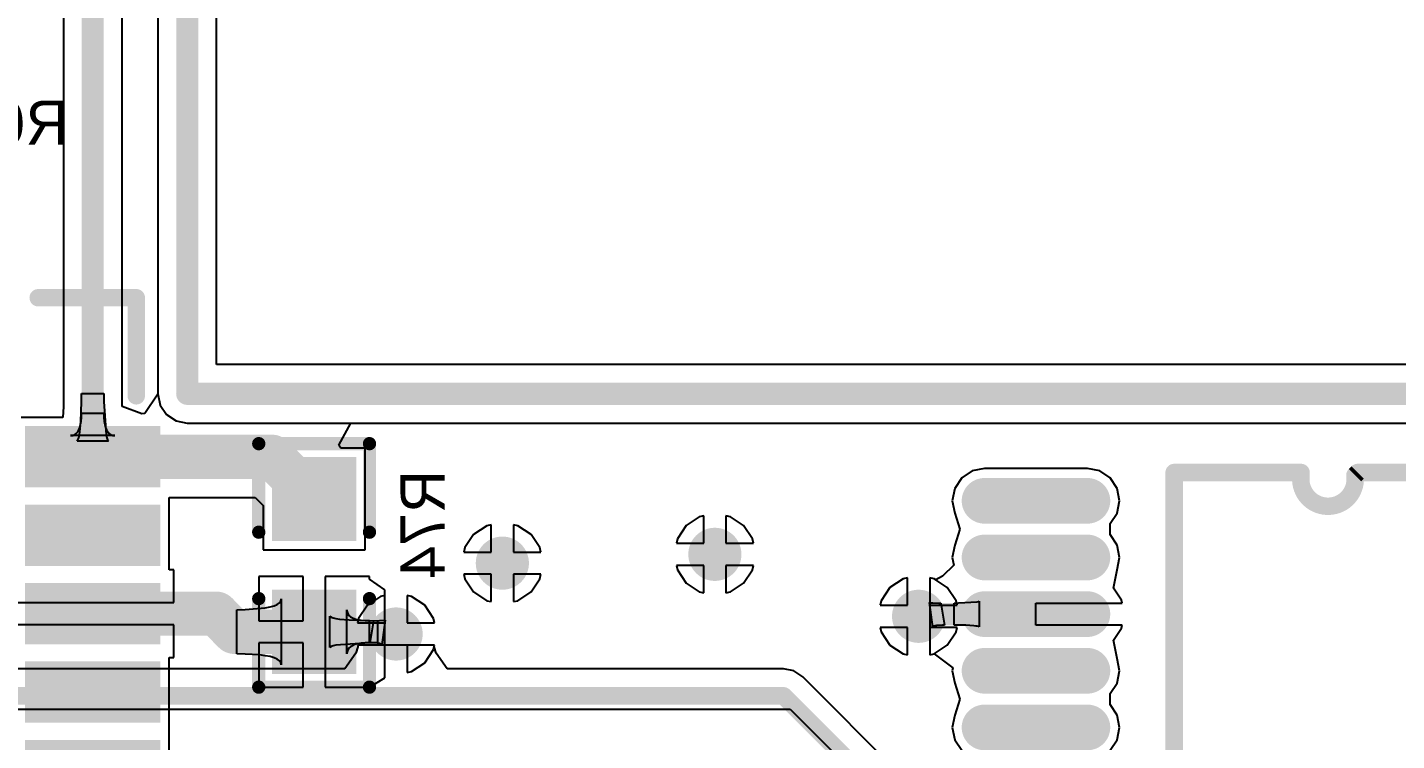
# Model space of a CAD drawing. Header units: millimetres. Extents: x -48 to 118, y -9 to 132.
# Drawn here: x 72.94 to 88.64, y 64.36 to 72.54 of the extents above; entities that cross this region are included whole.
import ezdxf

# ---------------------------------------------------------------- set-up
doc = ezdxf.new("R2010")
doc.units = ezdxf.units.MM
for name, color, linetype in [('BottomLayer', 5, 'Continuous'), ('BottomOverlay', 54, 'Continuous'), ('BottomPaste', 16, 'Continuous'), ('BottomSolder', 6, 'Continuous'), ('KeepOutLayer', 6, 'Continuous'), ('Mechanical1', 6, 'Continuous'), ('MultiLayer', 9, 'Continuous'), ('TopLayer', 1, 'Continuous'), ('TopSolder', 216, 'Continuous'), ('ViaHoleLayer', 16, 'Continuous')]:
    doc.layers.add(name, color=color, linetype=linetype)
doc.dimstyles.new('ISO-25', dxfattribs={"dimtxt": 2.5, "dimasz": 2.5, "dimexe": 1.25, "dimexo": 0.625, "dimtad": 1, "dimtxsty": 'Standard', "dimcen": 2.5, "dimadec": 0, "dimazin": 0, "dimtfac": 1, "dimtmove": 0, "dimatfit": 3, "dimfxl": 1, "dimarcsym": 0})

# ---------------------------------------------------------------- blocks, each defined once
blk = doc.blocks.new('A33_CORE2_52')
at = {"layer": 'KeepOutLayer', "const_width": 0.254}
for points in [[(19.2, -14.465), (19.2, -1.265)], [(19.2, -14.465), (33.8, -14.465)]]:
    blk.add_lwpolyline(points, dxfattribs=at)
at = {"layer": 'KeepOutLayer', "const_width": 0.127}
blk.add_lwpolyline([(19.136, -14.465, 1), (19.263, -14.465, 1)], format="xyb", close=True, dxfattribs=at)
blk.add_lwpolyline([(19.136, -14.465, 1), (19.263, -14.465, 1)], format="xyb", close=True, dxfattribs=at)
at = {"layer": 'Mechanical1', "const_width": 0.254}
for points in [[(19.2, -14.465), (19.2, -1.265)], [(19.2, -14.465), (33.8, -14.465)]]:
    blk.add_lwpolyline(points, dxfattribs=at)
at = {"layer": 'Mechanical1', "const_width": 0.127}
blk.add_lwpolyline([(19.136, -14.465, 1), (19.263, -14.465, 1)], format="xyb", close=True, dxfattribs=at)
blk.add_lwpolyline([(19.136, -14.465, 1), (19.263, -14.465, 1)], format="xyb", close=True, dxfattribs=at)
blk = doc.blocks.new('R0603_B_117')
at = {"layer": 'BottomLayer'}
for points in [[(-0.381, -0.381), (0.381, -0.381), (-0.381, 0.381), (0.381, 0.381)], [(1.143, -0.381), (1.905, -0.381), (1.143, 0.381), (1.905, 0.381)]]:
    blk.add_solid(points, dxfattribs=at)
at = {"layer": 'BottomOverlay', "const_width": 0.152}
for points in [[(-0.635, -0.635), (-0.635, 0.635)], [(0.381, 0.635), (-0.635, 0.635)], [(2.159, 0.635), (1.143, 0.635)], [(2.159, -0.635), (2.159, 0.635)], [(0.381, -0.635), (-0.635, -0.635)], [(2.159, -0.635), (1.143, -0.635)]]:
    blk.add_lwpolyline(points, dxfattribs=at)
at = {"layer": 'BottomOverlay', "const_width": 0.0762}
for points in [[(-0.673, 0.635, 1), (-0.597, 0.635, 1)], [(-0.673, 0.635, 1), (-0.597, 0.635, 1)], [(0.343, 0.635, 1), (0.419, 0.635, 1)], [(1.105, 0.635, 1), (1.181, 0.635, 1)], [(2.121, 0.635, 1), (2.197, 0.635, 1)], [(2.121, 0.635, 1), (2.197, 0.635, 1)], [(-0.673, -0.635, 1), (-0.597, -0.635, 1)], [(-0.673, -0.635, 1), (-0.597, -0.635, 1)], [(0.343, -0.635, 1), (0.419, -0.635, 1)], [(1.105, -0.635, 1), (1.181, -0.635, 1)], [(2.121, -0.635, 1), (2.197, -0.635, 1)], [(2.121, -0.635, 1), (2.197, -0.635, 1)]]:
    blk.add_lwpolyline(points, format="xyb", close=True, dxfattribs=at)
at = {"layer": 'BottomPaste'}
for points in [[(-0.381, -0.381), (0.381, -0.381), (-0.381, 0.381), (0.381, 0.381)], [(1.143, -0.381), (1.905, -0.381), (1.143, 0.381), (1.905, 0.381)]]:
    blk.add_solid(points, dxfattribs=at)
at = {"layer": 'BottomSolder'}
for points in [[(-0.483, -0.483), (0.483, -0.483), (-0.483, 0.483), (0.483, 0.483)], [(1.041, -0.483), (2.007, -0.483), (1.041, 0.483), (2.007, 0.483)]]:
    blk.add_solid(points, dxfattribs=at)
blk = doc.blocks.new('U_TSSOP14_B_138')
at = {"layer": 'BottomLayer', "const_width": 0.32}
for points in [[(0.59, 3.9), (-0.59, 3.9)], [(7.19, 3.9), (6.01, 3.9)], [(0.59, 3.25), (-0.59, 3.25)], [(7.19, 3.25), (6.01, 3.25)], [(0.59, 2.6), (-0.59, 2.6)], [(7.19, 2.6), (6.01, 2.6)], [(0.59, 1.95), (-0.59, 1.95)], [(7.19, 1.95), (6.01, 1.95)], [(0.59, 1.3), (-0.59, 1.3)], [(7.19, 1.3), (6.01, 1.3)], [(0.59, 0.65), (-0.59, 0.65)], [(7.19, 0.65), (6.01, 0.65)], [(7.19, 0), (6.01, 0)]]:
    blk.add_lwpolyline(points, dxfattribs=at)
at = {"layer": 'BottomLayer', "const_width": 0.16}
for points in [[(-0.67, 3.9, 1), (-0.51, 3.9, 1)], [(0.51, 3.9, 1), (0.67, 3.9, 1)], [(5.93, 3.9, 1), (6.09, 3.9, 1)], [(7.11, 3.9, 1), (7.27, 3.9, 1)], [(-0.67, 3.25, 1), (-0.51, 3.25, 1)], [(0.51, 3.25, 1), (0.67, 3.25, 1)], [(5.93, 3.25, 1), (6.09, 3.25, 1)], [(7.11, 3.25, 1), (7.27, 3.25, 1)], [(-0.67, 2.6, 1), (-0.51, 2.6, 1)], [(0.51, 2.6, 1), (0.67, 2.6, 1)], [(5.93, 2.6, 1), (6.09, 2.6, 1)], [(7.11, 2.6, 1), (7.27, 2.6, 1)], [(-0.67, 1.95, 1), (-0.51, 1.95, 1)], [(0.51, 1.95, 1), (0.67, 1.95, 1)], [(5.93, 1.95, 1), (6.09, 1.95, 1)], [(7.11, 1.95, 1), (7.27, 1.95, 1)], [(-0.67, 1.3, 1), (-0.51, 1.3, 1)], [(0.51, 1.3, 1), (0.67, 1.3, 1)], [(5.93, 1.3, 1), (6.09, 1.3, 1)], [(7.11, 1.3, 1), (7.27, 1.3, 1)], [(-0.67, 0.65, 1), (-0.51, 0.65, 1)], [(0.51, 0.65, 1), (0.67, 0.65, 1)], [(5.93, 0.65, 1), (6.09, 0.65, 1)], [(7.11, 0.65, 1), (7.27, 0.65, 1)], [(5.93, 0, 1), (6.09, 0, 1)], [(7.11, 0, 1), (7.27, 0, 1)]]:
    blk.add_lwpolyline(points, format="xyb", close=True, dxfattribs=at)
at = {"layer": 'BottomLayer'}
blk.add_solid([(-0.75, -0.16), (0.75, -0.16), (-0.75, 0.16), (0.75, 0.16)], dxfattribs=at)
at = {"layer": 'BottomOverlay', "const_width": 0.2}
for points in [[(5.015, 4.225), (1.585, 4.225)], [(1.585, 4.225), (1.585, -0.325)], [(5.015, 4.225), (5.015, -0.325)], [(2.91, -0.325), (1.585, -0.325)], [(2.941, -0.294), (2.91, -0.325)], [(5.015, -0.325), (3.559, -0.325)]]:
    blk.add_lwpolyline(points, dxfattribs=at)
at = {"layer": 'BottomOverlay', "const_width": 0.1}
for points in [[(1.535, 4.225, 1), (1.635, 4.225, 1)], [(1.535, 4.225, 1), (1.635, 4.225, 1)], [(4.965, 4.225, 1), (5.065, 4.225, 1)], [(4.965, 4.225, 1), (5.065, 4.225, 1)], [(1.535, -0.325, 1), (1.635, -0.325, 1)], [(1.535, -0.325, 1), (1.635, -0.325, 1)], [(2.86, -0.325, 1), (2.96, -0.325, 1)], [(2.86, -0.325, 1), (2.96, -0.325, 1)], [(2.891, -0.294, 1), (2.991, -0.294, 1)], [(2.891, -0.294, 1), (2.991, -0.294, 1)], [(3.509, -0.296, 1), (3.609, -0.296, 1)], [(3.509, -0.325, 1), (3.609, -0.325, 1)], [(4.965, -0.325, 1), (5.065, -0.325, 1)], [(4.965, -0.325, 1), (5.065, -0.325, 1)]]:
    blk.add_lwpolyline(points, format="xyb", close=True, dxfattribs=at)
at = {"layer": 'BottomOverlay', "const_width": 0.2}
blk.add_lwpolyline([(2.941, -0.294, -1.157092), (3.559, -0.296)], format="xyb", dxfattribs=at)
at = {"layer": 'BottomPaste', "const_width": 0.32}
for points in [[(0.59, 3.9), (-0.59, 3.9)], [(7.19, 3.9), (6.01, 3.9)], [(0.59, 3.25), (-0.59, 3.25)], [(7.19, 3.25), (6.01, 3.25)], [(0.59, 2.6), (-0.59, 2.6)], [(7.19, 2.6), (6.01, 2.6)], [(0.59, 1.95), (-0.59, 1.95)], [(7.19, 1.95), (6.01, 1.95)], [(0.59, 1.3), (-0.59, 1.3)], [(7.19, 1.3), (6.01, 1.3)], [(0.59, 0.65), (-0.59, 0.65)], [(7.19, 0.65), (6.01, 0.65)], [(7.19, 0), (6.01, 0)]]:
    blk.add_lwpolyline(points, dxfattribs=at)
at = {"layer": 'BottomPaste', "const_width": 0.16}
for points in [[(-0.67, 3.9, 1), (-0.51, 3.9, 1)], [(0.51, 3.9, 1), (0.67, 3.9, 1)], [(5.93, 3.9, 1), (6.09, 3.9, 1)], [(7.11, 3.9, 1), (7.27, 3.9, 1)], [(-0.67, 3.25, 1), (-0.51, 3.25, 1)], [(0.51, 3.25, 1), (0.67, 3.25, 1)], [(5.93, 3.25, 1), (6.09, 3.25, 1)], [(7.11, 3.25, 1), (7.27, 3.25, 1)], [(-0.67, 2.6, 1), (-0.51, 2.6, 1)], [(0.51, 2.6, 1), (0.67, 2.6, 1)], [(5.93, 2.6, 1), (6.09, 2.6, 1)], [(7.11, 2.6, 1), (7.27, 2.6, 1)], [(-0.67, 1.95, 1), (-0.51, 1.95, 1)], [(0.51, 1.95, 1), (0.67, 1.95, 1)], [(5.93, 1.95, 1), (6.09, 1.95, 1)], [(7.11, 1.95, 1), (7.27, 1.95, 1)], [(-0.67, 1.3, 1), (-0.51, 1.3, 1)], [(0.51, 1.3, 1), (0.67, 1.3, 1)], [(5.93, 1.3, 1), (6.09, 1.3, 1)], [(7.11, 1.3, 1), (7.27, 1.3, 1)], [(-0.67, 0.65, 1), (-0.51, 0.65, 1)], [(0.51, 0.65, 1), (0.67, 0.65, 1)], [(5.93, 0.65, 1), (6.09, 0.65, 1)], [(7.11, 0.65, 1), (7.27, 0.65, 1)], [(5.93, 0, 1), (6.09, 0, 1)], [(7.11, 0, 1), (7.27, 0, 1)]]:
    blk.add_lwpolyline(points, format="xyb", close=True, dxfattribs=at)
at = {"layer": 'BottomPaste'}
blk.add_solid([(-0.75, -0.16), (0.75, -0.16), (-0.75, 0.16), (0.75, 0.16)], dxfattribs=at)
at = {"layer": 'BottomSolder', "const_width": 0.523}
for points in [[(0.59, 3.9), (-0.59, 3.9)], [(7.19, 3.9), (6.01, 3.9)], [(0.59, 3.25), (-0.59, 3.25)], [(7.19, 3.25), (6.01, 3.25)], [(0.59, 2.6), (-0.59, 2.6)], [(7.19, 2.6), (6.01, 2.6)], [(0.59, 1.95), (-0.59, 1.95)], [(7.19, 1.95), (6.01, 1.95)], [(0.59, 1.3), (-0.59, 1.3)], [(7.19, 1.3), (6.01, 1.3)], [(0.59, 0.65), (-0.59, 0.65)], [(7.19, 0.65), (6.01, 0.65)], [(7.19, 0), (6.01, 0)]]:
    blk.add_lwpolyline(points, dxfattribs=at)
at = {"layer": 'BottomSolder', "const_width": 0.262}
for points in [[(-0.721, 3.9, 1), (-0.459, 3.9, 1)], [(0.459, 3.9, 1), (0.721, 3.9, 1)], [(5.879, 3.9, 1), (6.141, 3.9, 1)], [(7.059, 3.9, 1), (7.321, 3.9, 1)], [(-0.721, 3.25, 1), (-0.459, 3.25, 1)], [(0.459, 3.25, 1), (0.721, 3.25, 1)], [(5.879, 3.25, 1), (6.141, 3.25, 1)], [(7.059, 3.25, 1), (7.321, 3.25, 1)], [(-0.721, 2.6, 1), (-0.459, 2.6, 1)], [(0.459, 2.6, 1), (0.721, 2.6, 1)], [(5.879, 2.6, 1), (6.141, 2.6, 1)], [(7.059, 2.6, 1), (7.321, 2.6, 1)], [(-0.721, 1.95, 1), (-0.459, 1.95, 1)], [(0.459, 1.95, 1), (0.721, 1.95, 1)], [(5.879, 1.95, 1), (6.141, 1.95, 1)], [(7.059, 1.95, 1), (7.321, 1.95, 1)], [(-0.721, 1.3, 1), (-0.459, 1.3, 1)], [(0.459, 1.3, 1), (0.721, 1.3, 1)], [(5.879, 1.3, 1), (6.141, 1.3, 1)], [(7.059, 1.3, 1), (7.321, 1.3, 1)], [(-0.721, 0.65, 1), (-0.459, 0.65, 1)], [(0.459, 0.65, 1), (0.721, 0.65, 1)], [(5.879, 0.65, 1), (6.141, 0.65, 1)], [(7.059, 0.65, 1), (7.321, 0.65, 1)], [(5.879, 0, 1), (6.141, 0, 1)], [(7.059, 0, 1), (7.321, 0, 1)]]:
    blk.add_lwpolyline(points, format="xyb", close=True, dxfattribs=at)
at = {"layer": 'BottomSolder'}
blk.add_solid([(-0.852, -0.262), (0.852, -0.262), (-0.852, 0.262), (0.852, 0.262)], dxfattribs=at)
blk = doc.blocks.new('AP6210_B_140')
at = {"layer": 'BottomLayer'}
for points in [[(7.375, -2), (7.875, -2), (7.375, -0.65), (7.875, -0.65)], [(8.275, -2), (8.775, -2), (8.275, -0.65), (8.775, -0.65)], [(9.175, -2), (9.675, -2), (9.175, -0.65), (9.675, -0.65)], [(10.075, -2), (10.575, -2), (10.075, -0.65), (10.575, -0.65)]]:
    blk.add_solid(points, dxfattribs=at)
at = {"layer": 'BottomOverlay', "const_width": 0.2}
for points in [[(12.15, -0.7), (12.15, -1.825)], [(11.025, -1.825), (12.15, -1.825)]]:
    blk.add_lwpolyline(points, dxfattribs=at)
at = {"layer": 'BottomOverlay', "const_width": 0.1}
for points in [[(12.1, -0.7, 1), (12.2, -0.7, 1)], [(10.975, -1.825, 1), (11.075, -1.825, 1)], [(12.1, -1.825, 1), (12.2, -1.825, 1)], [(12.1, -1.825, 1), (12.2, -1.825, 1)]]:
    blk.add_lwpolyline(points, format="xyb", close=True, dxfattribs=at)
at = {"layer": 'BottomPaste'}
for points in [[(7.375, -2), (7.875, -2), (7.375, -0.65), (7.875, -0.65)], [(8.275, -2), (8.775, -2), (8.275, -0.65), (8.775, -0.65)], [(9.175, -2), (9.675, -2), (9.175, -0.65), (9.675, -0.65)], [(10.075, -2), (10.575, -2), (10.075, -0.65), (10.575, -0.65)]]:
    blk.add_solid(points, dxfattribs=at)
at = {"layer": 'BottomSolder'}
for points in [[(6.373, -2.102), (7.077, -2.102), (6.373, -0.548), (7.077, -0.548)], [(7.273, -2.102), (7.977, -2.102), (7.273, -0.548), (7.977, -0.548)], [(8.173, -2.102), (8.877, -2.102), (8.173, -0.548), (8.877, -0.548)], [(9.073, -2.102), (9.777, -2.102), (9.073, -0.548), (9.777, -0.548)], [(9.973, -2.102), (10.677, -2.102), (9.973, -0.548), (10.677, -0.548)]]:
    blk.add_solid(points, dxfattribs=at)
blk = doc.blocks.new('*D194')
at = {"color": 0, "lineweight": -2, "transparency": 16777216}
for p, q in [((68.21, 115.449), (68.21, 130.657)), ((75.145, 110.449), (68.21, 115.449)), ((75.145, 95.884), (75.145, 110.449))]:
    blk.add_line(p, q, dxfattribs=at)
at = {"layer": 'Defpoints', "color": 0, "transparency": 16777216}
for p in [(68.21, 120.449), (75.145, 95.259), (45.339, 44.069)]:
    blk.add_point(p, dxfattribs=at)
at = {"color": 0, "transparency": 16777216, "insert": (66.127, 125.865), "char_height": 2.5, "attachment_point": 5, "rotation": 90}
blk.add_mtext('29,81', dxfattribs=at)
blk = doc.blocks.new('*D195')
at = {"color": 0, "lineweight": -2, "transparency": 16777216}
for p, q in [((79.08, 115.108), (79.08, 131.149)), ((87.702, 110.108), (79.08, 115.108)), ((87.702, 95.884), (87.702, 110.108))]:
    blk.add_line(p, q, dxfattribs=at)
at = {"layer": 'Defpoints', "color": 0, "transparency": 16777216}
for p in [(79.08, 120.108), (87.702, 95.259), (45.339, 44.069)]:
    blk.add_point(p, dxfattribs=at)
at = {"color": 0, "transparency": 16777216, "insert": (76.996, 125.941), "char_height": 2.5, "attachment_point": 5, "rotation": 90}
blk.add_mtext('42,36', dxfattribs=at)
blk = doc.blocks.new('*D196')
at = {"color": 0, "lineweight": -2, "transparency": 16777216}
for p, q in [((93.506, 116.422), (93.506, 132.047)), ((100.357, 111.422), (93.506, 116.422)), ((100.357, 95.884), (100.357, 111.422))]:
    blk.add_line(p, q, dxfattribs=at)
at = {"layer": 'Defpoints', "color": 0, "transparency": 16777216}
for p in [(93.506, 121.422), (100.357, 95.259), (45.339, 44.069)]:
    blk.add_point(p, dxfattribs=at)
at = {"color": 0, "transparency": 16777216, "insert": (91.423, 127.047), "char_height": 2.5, "attachment_point": 5, "rotation": 90}
blk.add_mtext('55,02', dxfattribs=at)

msp = doc.modelspace()

# ---------------------------------------------------------------- linework, layer by layer
at = {"layer": 'BottomLayer'}
for p, q in [((73.349, 88.189), (73.349, 68.195)), ((73.349, 88.189), (73.349, 68.195)), ((74.022, 68.226), (74.022, 88.049)), ((74.022, 68.226), (74.022, 88.049)), ((74.433, 81.539), (74.433, 68.339)), ((74.433, 81.539), (74.433, 68.339)), ((75.107, 68.676), (75.107, 81.202)), ((75.107, 68.676), (75.107, 81.202)), ((89.033, 68.676), (75.107, 68.676)), ((89.033, 68.676), (75.107, 68.676)), ((73.558, 68.344), (73.812, 68.344)), ((73.558, 68.249), (73.558, 68.344)), ((73.812, 68.344), (73.813, 68.249)), ((74.434, 68.336), (74.284, 68.114)), ((74.434, 68.336), (74.284, 68.114)), ((74.433, 68.339), (74.434, 68.336)), ((74.433, 68.339), (74.434, 68.336)), ((73.349, 68.195), (73.344, 68.069)), ((73.349, 68.195), (73.344, 68.069)), ((73.55, 68.018), (73.558, 68.249)), ((73.813, 68.249), (73.838, 67.867)), ((74.024, 68.194), (74.022, 68.226)), ((74.024, 68.194), (74.022, 68.226)), ((74.249, 68.11), (74.024, 68.194)), ((74.249, 68.11), (74.024, 68.194)), ((73.344, 68.069), (72.864, 68.069)), ((73.344, 68.069), (72.864, 68.069)), ((73.539, 67.908), (73.55, 68.018)), ((73.547, 67.985), (73.553, 68.024)), ((73.553, 68.024), (73.557, 68.068)), ((73.557, 68.068), (73.558, 68.117)), ((73.558, 68.117), (73.812, 68.117)), ((73.812, 68.117), (73.814, 68.068)), ((73.814, 68.068), (73.817, 68.024)), ((73.817, 68.024), (73.824, 67.985)), ((74.284, 68.114), (74.249, 68.11)), ((74.284, 68.114), (74.249, 68.11)), ((73.431, 67.86), (73.456, 67.862)), ((73.939, 67.86), (73.431, 67.86)), ((73.456, 67.862), (73.477, 67.87)), ((73.477, 67.87), (73.496, 67.883)), ((73.496, 67.883), (73.513, 67.901)), ((73.513, 67.901), (73.527, 67.924)), ((73.525, 67.834), (73.533, 67.867)), ((73.527, 67.924), (73.538, 67.952)), ((73.533, 67.867), (73.539, 67.908)), ((73.538, 67.952), (73.547, 67.985)), ((73.824, 67.985), (73.833, 67.952)), ((73.833, 67.952), (73.844, 67.924)), ((73.838, 67.867), (73.846, 67.834)), ((73.844, 67.924), (73.858, 67.901)), ((73.858, 67.901), (73.875, 67.883)), ((73.875, 67.883), (73.894, 67.87)), ((73.894, 67.87), (73.915, 67.862)), ((73.915, 67.862), (73.939, 67.86)), ((76.509, 67.748), (76.645, 68.002)), ((76.509, 67.748), (76.645, 68.002)), ((76.645, 68.002), (89.249, 68.002)), ((76.645, 68.002), (89.249, 68.002)), ((73.506, 67.795), (73.516, 67.81)), ((73.865, 67.795), (73.506, 67.795)), ((73.516, 67.81), (73.525, 67.834)), ((73.846, 67.834), (73.855, 67.81)), ((73.855, 67.81), (73.865, 67.795)), ((76.53, 67.716), (76.509, 67.748)), ((76.53, 67.716), (76.509, 67.748)), ((76.81, 67.716), (76.53, 67.716)), ((76.81, 67.716), (76.53, 67.716)), ((76.81, 66.548), (76.81, 67.716)), ((76.81, 66.548), (76.81, 67.716)), ((83.774, 67.454), (83.654, 67.373)), ((83.774, 67.454), (83.654, 67.373)), ((83.916, 67.482), (83.774, 67.454)), ((83.916, 67.482), (83.774, 67.454)), ((85.096, 67.482), (83.916, 67.482)), ((85.096, 67.482), (83.916, 67.482)), ((85.238, 67.454), (85.096, 67.482)), ((85.238, 67.454), (85.096, 67.482)), ((85.358, 67.373), (85.238, 67.454)), ((85.358, 67.373), (85.238, 67.454)), ((83.574, 67.253), (83.545, 67.111)), ((83.574, 67.253), (83.545, 67.111)), ((83.654, 67.373), (83.574, 67.253)), ((83.654, 67.373), (83.574, 67.253)), ((85.438, 67.253), (85.358, 67.373)), ((85.438, 67.253), (85.358, 67.373)), ((85.466, 67.111), (85.438, 67.253)), ((85.466, 67.111), (85.438, 67.253)), ((74.564, 66.32), (74.564, 67.149)), ((74.564, 67.149), (75.549, 67.149)), ((74.564, 66.32), (74.564, 67.149)), ((74.564, 67.149), (75.549, 67.149)), ((75.549, 67.149), (75.641, 67.057)), ((75.549, 67.149), (75.641, 67.057)), ((83.545, 67.111), (83.574, 66.97)), ((83.545, 67.111), (83.574, 66.97)), ((85.438, 66.97), (85.466, 67.111)), ((85.438, 66.97), (85.466, 67.111)), ((75.641, 67.057), (75.641, 66.548)), ((75.641, 67.057), (75.641, 66.548)), ((80.644, 66.928), (80.493, 66.827)), ((80.644, 66.928), (80.493, 66.827)), ((80.696, 66.938), (80.644, 66.928)), ((80.696, 66.938), (80.644, 66.928)), ((80.696, 66.624), (80.696, 66.938)), ((80.696, 66.624), (80.696, 66.938)), ((81.001, 66.928), (80.95, 66.938)), ((80.95, 66.938), (80.95, 66.624)), ((81.001, 66.928), (80.95, 66.938)), ((80.95, 66.938), (80.95, 66.624)), ((81.152, 66.827), (81.001, 66.928)), ((81.152, 66.827), (81.001, 66.928)), ((83.574, 66.97), (83.633, 66.786)), ((83.574, 66.97), (83.633, 66.786)), ((85.358, 66.85), (85.438, 66.97)), ((85.358, 66.85), (85.438, 66.97)), ((78.206, 66.826), (78.055, 66.725)), ((78.206, 66.826), (78.055, 66.725)), ((78.257, 66.836), (78.206, 66.826)), ((78.257, 66.836), (78.206, 66.826)), ((78.257, 66.523), (78.257, 66.836)), ((78.257, 66.523), (78.257, 66.836)), ((78.563, 66.826), (78.511, 66.836)), ((78.511, 66.836), (78.511, 66.523)), ((78.563, 66.826), (78.511, 66.836)), ((78.511, 66.836), (78.511, 66.523)), ((78.714, 66.725), (78.563, 66.826)), ((78.714, 66.725), (78.563, 66.826)), ((80.493, 66.827), (80.392, 66.676)), ((80.493, 66.827), (80.392, 66.676)), ((81.253, 66.676), (81.152, 66.827)), ((81.253, 66.676), (81.152, 66.827)), ((83.633, 66.786), (83.574, 66.603)), ((83.633, 66.786), (83.574, 66.603)), ((85.358, 66.723), (85.358, 66.85)), ((85.358, 66.723), (85.358, 66.85)), ((78.055, 66.725), (77.954, 66.574)), ((78.055, 66.725), (77.954, 66.574)), ((78.815, 66.574), (78.714, 66.725)), ((78.815, 66.574), (78.714, 66.725)), ((80.392, 66.676), (80.382, 66.624)), ((80.392, 66.676), (80.382, 66.624)), ((80.382, 66.624), (80.696, 66.624)), ((80.382, 66.624), (80.696, 66.624)), ((80.95, 66.624), (81.264, 66.624)), ((80.95, 66.624), (81.264, 66.624)), ((81.264, 66.624), (81.253, 66.676)), ((81.264, 66.624), (81.253, 66.676)), ((83.574, 66.603), (83.545, 66.461)), ((83.574, 66.603), (83.545, 66.461)), ((85.438, 66.603), (85.358, 66.723)), ((85.438, 66.603), (85.358, 66.723)), ((85.466, 66.461), (85.438, 66.603)), ((85.466, 66.461), (85.438, 66.603)), ((75.641, 66.548), (76.81, 66.548)), ((75.641, 66.548), (76.81, 66.548)), ((77.954, 66.574), (77.944, 66.523)), ((77.954, 66.574), (77.944, 66.523)), ((77.944, 66.523), (78.257, 66.523)), ((77.944, 66.523), (78.257, 66.523)), ((78.511, 66.523), (78.825, 66.523)), ((78.511, 66.523), (78.825, 66.523)), ((78.825, 66.523), (78.815, 66.574)), ((78.825, 66.523), (78.815, 66.574)), ((83.545, 66.461), (83.563, 66.372)), ((83.545, 66.461), (83.563, 66.372)), ((85.438, 66.32), (85.466, 66.461)), ((85.438, 66.32), (85.466, 66.461)), ((74.614, 66.32), (74.564, 66.32)), ((74.614, 66.32), (74.564, 66.32)), ((74.614, 65.943), (74.614, 66.32)), ((74.614, 65.943), (74.614, 66.32)), ((80.696, 66.37), (80.382, 66.37)), ((80.382, 66.37), (80.392, 66.319)), ((80.696, 66.37), (80.382, 66.37)), ((80.382, 66.37), (80.392, 66.319)), ((80.392, 66.319), (80.493, 66.168)), ((80.392, 66.319), (80.493, 66.168)), ((80.696, 66.056), (80.696, 66.37)), ((80.696, 66.056), (80.696, 66.37)), ((81.264, 66.37), (80.95, 66.37)), ((80.95, 66.37), (80.95, 66.056)), ((81.264, 66.37), (80.95, 66.37)), ((80.95, 66.37), (80.95, 66.056)), ((81.152, 66.168), (81.253, 66.319)), ((81.152, 66.168), (81.253, 66.319)), ((81.253, 66.319), (81.264, 66.37)), ((81.253, 66.319), (81.264, 66.37)), ((83.563, 66.372), (83.435, 66.245)), ((83.563, 66.372), (83.435, 66.245)), ((85.394, 66.11), (85.438, 66.32)), ((85.394, 66.11), (85.438, 66.32)), ((76.098, 66.243), (75.59, 66.243)), ((75.59, 66.243), (75.59, 65.735)), ((76.098, 66.243), (75.59, 66.243)), ((75.59, 66.243), (75.59, 65.735)), ((76.098, 65.735), (76.098, 66.243)), ((76.098, 65.735), (76.098, 66.243)), ((76.86, 66.243), (76.352, 66.243)), ((76.352, 66.243), (76.352, 65.608)), ((76.86, 66.243), (76.352, 66.243)), ((76.352, 66.243), (76.352, 65.608)), ((76.86, 66.211), (76.86, 66.243)), ((76.86, 66.211), (76.86, 66.243)), ((77.038, 66.091), (76.86, 66.211)), ((77.038, 66.091), (76.86, 66.211)), ((78.257, 66.269), (77.944, 66.269)), ((77.944, 66.269), (77.954, 66.217)), ((78.257, 66.269), (77.944, 66.269)), ((77.944, 66.269), (77.954, 66.217)), ((77.954, 66.217), (78.055, 66.066)), ((77.954, 66.217), (78.055, 66.066)), ((78.257, 65.955), (78.257, 66.269)), ((78.257, 65.955), (78.257, 66.269)), ((78.825, 66.269), (78.511, 66.269)), ((78.511, 66.269), (78.511, 65.955)), ((78.825, 66.269), (78.511, 66.269)), ((78.511, 66.269), (78.511, 65.955)), ((78.714, 66.066), (78.815, 66.217)), ((78.714, 66.066), (78.815, 66.217)), ((78.815, 66.217), (78.825, 66.269)), ((78.815, 66.217), (78.825, 66.269)), ((80.493, 66.168), (80.644, 66.067)), ((80.493, 66.168), (80.644, 66.067)), ((81.001, 66.067), (81.152, 66.168)), ((81.001, 66.067), (81.152, 66.168)), ((82.981, 66.217), (82.83, 66.116)), ((82.981, 66.217), (82.83, 66.116)), ((83.033, 66.227), (82.981, 66.217)), ((83.033, 66.227), (82.981, 66.217)), ((83.033, 65.913), (83.033, 66.227)), ((83.033, 65.913), (83.033, 66.227)), ((83.338, 66.217), (83.287, 66.227)), ((83.287, 66.227), (83.287, 65.786)), ((83.338, 66.217), (83.287, 66.227)), ((83.287, 66.227), (83.287, 65.786)), ((83.358, 66.204), (83.338, 66.217)), ((83.358, 66.204), (83.338, 66.217)), ((83.435, 66.245), (83.358, 66.204)), ((83.435, 66.245), (83.358, 66.204)), ((75.842, 65.963), (75.847, 65.986)), ((75.847, 65.986), (75.847, 65.23)), ((77.038, 65.583), (77.038, 66.091)), ((77.038, 65.583), (77.038, 66.091)), ((77.344, 66.013), (77.292, 66.024)), ((77.292, 66.024), (77.292, 65.71)), ((77.344, 66.013), (77.292, 66.024)), ((77.292, 66.024), (77.292, 65.71)), ((77.495, 65.912), (77.344, 66.013)), ((77.495, 65.912), (77.344, 66.013)), ((78.055, 66.066), (78.206, 65.965)), ((78.055, 66.066), (78.206, 65.965)), ((78.563, 65.965), (78.714, 66.066)), ((78.563, 65.965), (78.714, 66.066)), ((80.644, 66.067), (80.696, 66.056)), ((80.644, 66.067), (80.696, 66.056)), ((80.95, 66.056), (81.001, 66.067)), ((80.95, 66.056), (81.001, 66.067)), ((82.83, 66.116), (82.729, 65.964)), ((82.83, 66.116), (82.729, 65.964)), ((85.486, 65.973), (85.394, 66.11)), ((85.486, 65.973), (85.394, 66.11)), ((85.493, 65.938), (85.486, 65.973)), ((85.493, 65.938), (85.486, 65.973)), ((72.756, 65.943), (73.685, 65.943)), ((72.756, 65.943), (73.685, 65.943)), ((73.685, 65.943), (74.614, 65.943)), ((73.685, 65.943), (74.614, 65.943)), ((75.339, 65.862), (75.436, 65.863)), ((75.339, 65.354), (75.339, 65.862)), ((75.436, 65.863), (75.665, 65.882)), ((75.665, 65.882), (75.72, 65.893)), ((75.72, 65.893), (75.766, 65.907)), ((75.766, 65.907), (75.802, 65.923)), ((75.802, 65.923), (75.827, 65.942)), ((75.827, 65.942), (75.842, 65.963)), ((76.6, 65.354), (76.6, 65.862)), ((76.6, 65.862), (76.603, 65.838)), ((76.603, 65.838), (76.611, 65.816)), ((76.611, 65.816), (76.623, 65.797)), ((77.596, 65.761), (77.495, 65.912)), ((77.596, 65.761), (77.495, 65.912)), ((78.206, 65.965), (78.257, 65.955)), ((78.206, 65.965), (78.257, 65.955)), ((78.511, 65.955), (78.563, 65.965)), ((78.511, 65.955), (78.563, 65.965)), ((82.729, 65.964), (82.719, 65.913)), ((82.729, 65.964), (82.719, 65.913)), ((82.719, 65.913), (83.033, 65.913)), ((82.719, 65.913), (83.033, 65.913)), ((83.321, 65.663), (83.286, 65.945)), ((83.286, 65.945), (83.289, 65.944)), ((83.289, 65.944), (83.294, 65.943)), ((83.294, 65.943), (83.301, 65.942)), ((83.301, 65.942), (83.323, 65.94)), ((83.323, 65.94), (83.393, 65.938)), ((83.393, 65.938), (83.416, 65.938)), ((83.416, 65.938), (83.457, 65.684)), ((83.569, 65.938), (83.618, 65.939)), ((83.569, 65.684), (83.569, 65.938)), ((83.618, 65.939), (83.833, 65.952)), ((83.833, 65.952), (83.846, 65.955)), ((83.846, 65.955), (83.855, 65.959)), ((83.855, 65.959), (83.855, 65.664)), ((84.506, 65.684), (84.506, 65.938)), ((84.506, 65.938), (85.493, 65.938)), ((84.506, 65.684), (84.506, 65.938)), ((84.506, 65.938), (85.493, 65.938)), ((73.685, 65.689), (72.756, 65.689)), ((73.685, 65.689), (72.756, 65.689)), ((74.614, 65.689), (73.685, 65.689)), ((74.614, 65.689), (73.685, 65.689)), ((74.614, 65.312), (74.614, 65.689)), ((74.614, 65.312), (74.614, 65.689)), ((75.59, 65.735), (76.098, 65.735)), ((75.59, 65.735), (76.098, 65.735)), ((76.405, 65.428), (76.405, 65.788)), ((76.405, 65.788), (76.42, 65.778)), ((76.42, 65.778), (76.444, 65.769)), ((76.444, 65.769), (76.476, 65.761)), ((76.476, 65.761), (76.518, 65.754)), ((76.518, 65.754), (76.628, 65.744)), ((76.623, 65.797), (76.641, 65.781)), ((76.628, 65.744), (76.859, 65.736)), ((76.641, 65.781), (76.665, 65.767)), ((76.665, 65.767), (76.693, 65.756)), ((76.693, 65.756), (76.726, 65.747)), ((76.726, 65.747), (76.765, 65.74)), ((76.765, 65.74), (76.809, 65.736)), ((76.809, 65.736), (76.857, 65.735)), ((76.857, 65.735), (76.857, 65.481)), ((76.859, 65.736), (76.953, 65.735)), ((76.867, 65.481), (76.909, 65.735)), ((76.909, 65.735), (77.039, 65.742)), ((76.953, 65.735), (76.953, 65.481)), ((77.039, 65.742), (77.003, 65.46)), ((77.292, 65.71), (77.606, 65.71)), ((77.292, 65.71), (77.606, 65.71)), ((77.606, 65.71), (77.596, 65.761)), ((77.606, 65.71), (77.596, 65.761)), ((83.033, 65.659), (82.719, 65.659)), ((82.719, 65.659), (82.729, 65.608)), ((83.033, 65.659), (82.719, 65.659)), ((82.719, 65.659), (82.729, 65.608)), ((83.033, 65.345), (83.033, 65.659)), ((83.033, 65.345), (83.033, 65.659)), ((83.287, 65.786), (83.287, 65.345)), ((83.287, 65.786), (83.287, 65.345)), ((83.326, 65.667), (83.321, 65.663)), ((83.332, 65.671), (83.326, 65.667)), ((83.34, 65.674), (83.332, 65.671)), ((83.351, 65.677), (83.34, 65.674)), ((83.364, 65.679), (83.351, 65.677)), ((83.435, 65.684), (83.364, 65.679)), ((83.457, 65.684), (83.435, 65.684)), ((83.702, 65.683), (83.569, 65.684)), ((83.794, 65.677), (83.702, 65.683)), ((83.816, 65.674), (83.794, 65.677)), ((83.833, 65.671), (83.816, 65.674)), ((83.846, 65.668), (83.833, 65.671)), ((83.855, 65.664), (83.846, 65.668)), ((85.493, 65.684), (84.506, 65.684)), ((85.493, 65.684), (84.506, 65.684)), ((85.486, 65.65), (85.493, 65.684)), ((85.486, 65.65), (85.493, 65.684)), ((76.352, 65.608), (76.352, 64.973)), ((76.352, 65.608), (76.352, 64.973)), ((77.038, 65.081), (77.038, 65.583)), ((77.038, 65.081), (77.038, 65.583)), ((82.729, 65.608), (82.83, 65.456)), ((82.729, 65.608), (82.83, 65.456)), ((85.394, 65.513), (85.486, 65.65)), ((85.394, 65.513), (85.486, 65.65)), ((85.438, 65.303), (85.394, 65.513)), ((85.438, 65.303), (85.394, 65.513)), ((75.436, 65.353), (75.339, 65.354)), ((75.599, 65.343), (75.436, 65.353)), ((76.098, 65.481), (75.59, 65.481)), ((75.59, 65.481), (75.59, 64.973)), ((76.098, 65.481), (75.59, 65.481)), ((75.59, 65.481), (75.59, 64.973)), ((75.665, 65.334), (75.599, 65.343)), ((76.098, 64.973), (76.098, 65.481)), ((76.098, 64.973), (76.098, 65.481)), ((76.42, 65.439), (76.405, 65.428)), ((76.444, 65.447), (76.42, 65.439)), ((76.476, 65.455), (76.444, 65.447)), ((76.859, 65.481), (76.476, 65.455)), ((76.603, 65.378), (76.6, 65.354)), ((76.611, 65.4), (76.603, 65.378)), ((76.623, 65.419), (76.611, 65.4)), ((76.641, 65.435), (76.623, 65.419)), ((76.665, 65.449), (76.641, 65.435)), ((76.693, 65.461), (76.665, 65.449)), ((76.726, 65.47), (76.693, 65.461)), ((76.765, 65.476), (76.726, 65.47)), ((76.809, 65.48), (76.765, 65.476)), ((76.857, 65.481), (76.809, 65.48)), ((76.953, 65.481), (76.859, 65.481)), ((76.911, 65.48), (76.867, 65.481)), ((76.947, 65.478), (76.911, 65.48)), ((76.961, 65.476), (76.947, 65.478)), ((76.974, 65.474), (76.961, 65.476)), ((76.984, 65.471), (76.974, 65.474)), ((76.993, 65.468), (76.984, 65.471)), ((76.999, 65.464), (76.993, 65.468)), ((77.003, 65.46), (76.999, 65.464)), ((77.606, 65.456), (77.292, 65.456)), ((77.292, 65.456), (77.292, 65.142)), ((77.606, 65.456), (77.292, 65.456)), ((77.292, 65.456), (77.292, 65.142)), ((77.495, 65.253), (77.596, 65.404)), ((77.495, 65.253), (77.596, 65.404)), ((77.596, 65.404), (77.606, 65.456)), ((77.596, 65.404), (77.606, 65.456)), ((82.83, 65.456), (82.981, 65.355)), ((82.83, 65.456), (82.981, 65.355)), ((82.981, 65.355), (83.033, 65.345)), ((82.981, 65.355), (83.033, 65.345)), ((83.287, 65.345), (83.338, 65.355)), ((83.287, 65.345), (83.338, 65.355)), ((83.338, 65.355), (83.552, 65.193)), ((83.338, 65.355), (83.552, 65.193)), ((74.564, 64.462), (74.564, 65.312)), ((74.564, 65.312), (74.614, 65.312)), ((74.564, 64.462), (74.564, 65.312)), ((74.564, 65.312), (74.614, 65.312)), ((75.72, 65.323), (75.665, 65.334)), ((75.766, 65.31), (75.72, 65.323)), ((75.802, 65.293), (75.766, 65.31)), ((75.827, 65.275), (75.802, 65.293)), ((75.842, 65.254), (75.827, 65.275)), ((75.847, 65.23), (75.842, 65.254)), ((77.344, 65.152), (77.495, 65.253)), ((77.344, 65.152), (77.495, 65.253)), ((83.552, 65.193), (83.545, 65.161)), ((83.552, 65.193), (83.545, 65.161)), ((85.466, 65.161), (85.438, 65.303)), ((85.466, 65.161), (85.438, 65.303)), ((76.86, 64.973), (77.038, 65.081)), ((76.86, 64.973), (77.038, 65.081)), ((77.292, 65.142), (77.344, 65.152)), ((77.292, 65.142), (77.344, 65.152)), ((83.545, 65.161), (83.574, 65.02)), ((83.545, 65.161), (83.574, 65.02)), ((85.438, 65.02), (85.466, 65.161)), ((85.438, 65.02), (85.466, 65.161)), ((75.59, 64.973), (76.098, 64.973)), ((75.59, 64.973), (76.098, 64.973)), ((76.352, 64.973), (76.86, 64.973)), ((76.352, 64.973), (76.86, 64.973)), ((76.86, 64.973), (76.86, 64.973)), ((76.86, 64.973), (76.86, 64.973)), ((83.574, 65.02), (83.633, 64.836)), ((83.574, 65.02), (83.633, 64.836)), ((85.358, 64.9), (85.438, 65.02)), ((85.358, 64.9), (85.438, 65.02)), ((85.358, 64.773), (85.358, 64.9)), ((85.358, 64.773), (85.358, 64.9)), ((83.633, 64.836), (83.574, 64.653)), ((83.633, 64.836), (83.574, 64.653)), ((85.438, 64.653), (85.358, 64.773)), ((85.438, 64.653), (85.358, 64.773)), ((83.574, 64.653), (83.545, 64.511)), ((83.574, 64.653), (83.545, 64.511)), ((85.466, 64.511), (85.438, 64.653)), ((85.466, 64.511), (85.438, 64.653)), ((74.564, 63.562), (74.564, 64.462)), ((74.564, 63.562), (74.564, 64.462)), ((83.545, 64.511), (83.574, 64.37)), ((83.545, 64.511), (83.574, 64.37)), ((85.438, 64.37), (85.466, 64.511)), ((85.438, 64.37), (85.466, 64.511)), ((83.574, 64.37), (83.654, 64.25)), ((83.574, 64.37), (83.654, 64.25)), ((85.358, 64.25), (85.438, 64.37)), ((85.358, 64.25), (85.438, 64.37))]:
    msp.add_line(p, q, dxfattribs=at)
for points, const_width in [([(73.685, 67.616), (73.685, 88.189)], 0.254), ([(73.685, 67.616), (75.742, 67.616)], 0.508), ([(75.742, 67.616), (76.225, 67.132)], 0.508), ([(73.685, 65.816), (75.104, 65.816)], 0.508), ([(75.104, 65.816), (75.311, 65.608)], 0.508), ([(75.311, 65.608), (76.225, 65.608)], 0.508), ([(83.16, 65.786), (83.185, 65.811)], 0.254), ([(83.185, 65.811), (84.506, 65.811)], 0.254), ([(76.225, 65.608), (77.14, 65.608)], 0.254), ([(77.14, 65.608), (77.165, 65.583)], 0.254)]:
    msp.add_lwpolyline(points, dxfattribs=dict(at, const_width=const_width))
for points, const_width in [([(73.558, 67.616, 1), (73.812, 67.616, 1)], 0.254), ([(75.615, 67.616, 1), (75.869, 67.616, 1)], 0.254), ([(75.615, 67.616, 1), (75.869, 67.616, 1)], 0.254), ([(73.622, 67.616, 1), (73.749, 67.616, 1)], 0.127), ([(76.098, 67.132, 1), (76.352, 67.132, 1)], 0.254), ([(80.721, 66.497, 1), (80.924, 66.497, 1)], 0.203), ([(78.283, 66.396, 1), (78.486, 66.396, 1)], 0.203), ([(73.558, 65.816, 1), (73.812, 65.816, 1)], 0.254), ([(74.977, 65.816, 1), (75.231, 65.816, 1)], 0.254), ([(74.977, 65.816, 1), (75.231, 65.816, 1)], 0.254), ([(83.058, 65.786, 1), (83.261, 65.786, 1)], 0.203), ([(75.184, 65.608, 1), (75.438, 65.608, 1)], 0.254), ([(75.184, 65.608, 1), (75.438, 65.608, 1)], 0.254), ([(76.098, 65.608, 1), (76.352, 65.608, 1)], 0.254), ([(83.096, 65.786, 1), (83.223, 65.786, 1)], 0.127), ([(83.121, 65.811, 1), (83.248, 65.811, 1)], 0.127), ([(83.121, 65.811, 1), (83.248, 65.811, 1)], 0.127), ([(84.442, 65.811, 1), (84.569, 65.811, 1)], 0.127), ([(76.162, 65.608, 1), (76.289, 65.608, 1)], 0.127), ([(77.064, 65.583, 1), (77.267, 65.583, 1)], 0.203), ([(77.076, 65.608, 1), (77.203, 65.608, 1)], 0.127), ([(77.076, 65.608, 1), (77.203, 65.608, 1)], 0.127), ([(77.102, 65.583, 1), (77.229, 65.583, 1)], 0.127)]:
    msp.add_lwpolyline(points, format="xyb", close=True, dxfattribs=dict(at, const_width=const_width))
at = {"layer": 'BottomSolder', "const_width": 0.305}
for points in [[(80.67, 66.497, 1), (80.975, 66.497, 1)], [(78.232, 66.396, 1), (78.537, 66.396, 1)], [(83.007, 65.786, 1), (83.312, 65.786, 1)], [(77.013, 65.583, 1), (77.318, 65.583, 1)]]:
    msp.add_lwpolyline(points, format="xyb", close=True, dxfattribs=at)
at = {"layer": 'MultiLayer', "const_width": 0.203}
for points in [[(80.721, 66.497, 1), (80.924, 66.497, 1)], [(78.283, 66.396, 1), (78.486, 66.396, 1)], [(83.058, 65.786, 1), (83.261, 65.786, 1)], [(77.064, 65.583, 1), (77.267, 65.583, 1)]]:
    msp.add_lwpolyline(points, format="xyb", close=True, dxfattribs=at)
at = {"layer": 'TopLayer'}
for p, q in [((74.433, 81.539), (74.433, 68.339)), ((75.107, 68.676), (75.107, 81.202)), ((89.033, 68.676), (75.107, 68.676)), ((74.433, 68.339), (74.459, 68.21)), ((74.459, 68.21), (74.532, 68.101)), ((74.532, 68.101), (74.641, 68.028)), ((74.641, 68.028), (74.77, 68.002)), ((74.77, 68.002), (89.37, 68.002)), ((80.644, 66.928), (80.493, 66.827)), ((80.696, 66.938), (80.644, 66.928)), ((80.696, 66.624), (80.696, 66.938)), ((81.001, 66.928), (80.95, 66.938)), ((80.95, 66.938), (80.95, 66.624)), ((81.152, 66.827), (81.001, 66.928)), ((78.206, 66.826), (78.055, 66.725)), ((78.257, 66.836), (78.206, 66.826)), ((78.257, 66.523), (78.257, 66.836)), ((78.563, 66.826), (78.511, 66.836)), ((78.511, 66.836), (78.511, 66.523)), ((78.714, 66.725), (78.563, 66.826)), ((80.493, 66.827), (80.392, 66.676)), ((81.253, 66.676), (81.152, 66.827)), ((78.055, 66.725), (77.954, 66.574)), ((78.815, 66.574), (78.714, 66.725)), ((80.392, 66.676), (80.382, 66.624)), ((80.382, 66.624), (80.696, 66.624)), ((80.95, 66.624), (81.264, 66.624)), ((81.264, 66.624), (81.253, 66.676)), ((77.954, 66.574), (77.944, 66.523)), ((77.944, 66.523), (78.257, 66.523)), ((78.511, 66.523), (78.825, 66.523)), ((78.825, 66.523), (78.815, 66.574)), ((80.696, 66.37), (80.382, 66.37)), ((80.382, 66.37), (80.392, 66.319)), ((80.392, 66.319), (80.493, 66.168)), ((80.696, 66.056), (80.696, 66.37)), ((81.264, 66.37), (80.95, 66.37)), ((80.95, 66.37), (80.95, 66.056)), ((81.152, 66.168), (81.253, 66.319)), ((81.253, 66.319), (81.264, 66.37)), ((78.257, 66.269), (77.944, 66.269)), ((77.944, 66.269), (77.954, 66.217)), ((77.954, 66.217), (78.055, 66.066)), ((78.257, 65.955), (78.257, 66.269)), ((78.825, 66.269), (78.511, 66.269)), ((78.511, 66.269), (78.511, 65.955)), ((78.714, 66.066), (78.815, 66.217)), ((78.815, 66.217), (78.825, 66.269)), ((80.493, 66.168), (80.644, 66.067)), ((81.001, 66.067), (81.152, 66.168)), ((82.981, 66.217), (82.83, 66.116)), ((83.033, 66.227), (82.981, 66.217)), ((83.033, 65.913), (83.033, 66.227)), ((83.338, 66.217), (83.287, 66.227)), ((83.287, 66.227), (83.287, 65.913)), ((83.489, 66.116), (83.338, 66.217)), ((76.987, 66.013), (76.836, 65.912)), ((77.038, 66.024), (76.987, 66.013)), ((77.038, 65.71), (77.038, 66.024)), ((77.344, 66.013), (77.292, 66.024)), ((77.292, 66.024), (77.292, 65.71)), ((77.495, 65.912), (77.344, 66.013)), ((78.055, 66.066), (78.206, 65.965)), ((78.563, 65.965), (78.714, 66.066)), ((80.644, 66.067), (80.696, 66.056)), ((80.95, 66.056), (81.001, 66.067)), ((82.83, 66.116), (82.729, 65.964)), ((83.59, 65.964), (83.489, 66.116)), ((76.836, 65.912), (76.735, 65.761)), ((77.596, 65.761), (77.495, 65.912)), ((78.206, 65.965), (78.257, 65.955)), ((78.511, 65.955), (78.563, 65.965)), ((82.729, 65.964), (82.719, 65.913)), ((82.719, 65.913), (83.033, 65.913)), ((83.287, 65.913), (83.6, 65.913)), ((83.6, 65.913), (83.59, 65.964)), ((76.735, 65.761), (76.724, 65.71)), ((76.724, 65.71), (77.038, 65.71)), ((77.292, 65.71), (77.606, 65.71)), ((77.606, 65.71), (77.596, 65.761)), ((83.033, 65.659), (82.719, 65.659)), ((82.719, 65.659), (82.729, 65.608)), ((83.033, 65.345), (83.033, 65.659)), ((83.6, 65.659), (83.287, 65.659)), ((83.287, 65.659), (83.287, 65.345)), ((83.59, 65.608), (83.6, 65.659)), ((82.729, 65.608), (82.83, 65.456)), ((83.489, 65.456), (83.59, 65.608)), ((76.705, 65.362), (76.577, 65.182)), ((76.728, 65.436), (76.705, 65.362)), ((77.606, 65.456), (76.724, 65.456)), ((76.724, 65.456), (76.728, 65.436)), ((77.602, 65.436), (77.606, 65.456)), ((77.626, 65.362), (77.602, 65.436)), ((77.753, 65.182), (77.626, 65.362)), ((82.83, 65.456), (82.981, 65.355)), ((82.981, 65.355), (83.033, 65.345)), ((83.287, 65.345), (83.338, 65.355)), ((83.338, 65.355), (83.489, 65.456)), ((76.577, 65.182), (63.665, 65.182)), ((81.61, 65.182), (77.753, 65.182)), ((81.729, 65.159), (81.61, 65.182)), ((81.83, 65.091), (81.729, 65.159)), ((86.034, 60.888), (81.83, 65.091)), ((61.62, 64.719), (81.686, 64.719)), ((81.686, 64.719), (82.347, 64.059))]:
    msp.add_line(p, q, dxfattribs=at)
for points, const_width in [([(80.721, 66.497, 1), (80.924, 66.497, 1)], 0.203), ([(78.283, 66.396, 1), (78.486, 66.396, 1)], 0.203), ([(83.058, 65.786, 1), (83.261, 65.786, 1)], 0.203), ([(77.064, 65.583, 1), (77.267, 65.583, 1)], 0.203), ([(81.559, 64.872, 1), (81.661, 64.872, 1)], 0.102), ([(81.559, 64.872, 1), (81.661, 64.872, 1)], 0.102)]:
    msp.add_lwpolyline(points, format="xyb", close=True, dxfattribs=dict(at, const_width=const_width))
at = {"layer": 'TopLayer', "const_width": 0.203}
for points in [[(63.398, 64.872), (81.61, 64.872)], [(81.61, 64.872), (90.015, 56.467)]]:
    msp.add_lwpolyline(points, dxfattribs=at)
at = {"layer": 'TopSolder', "const_width": 0.305}
for points in [[(80.67, 66.497, 1), (80.975, 66.497, 1)], [(78.232, 66.396, 1), (78.537, 66.396, 1)], [(83.007, 65.786, 1), (83.312, 65.786, 1)], [(77.013, 65.583, 1), (77.318, 65.583, 1)]]:
    msp.add_lwpolyline(points, format="xyb", close=True, dxfattribs=at)
at = {"layer": 'ViaHoleLayer', "const_width": 0.102}
for points in [[(78.334, 66.396, 1), (78.435, 66.396, 1)], [(80.772, 66.497, 1), (80.874, 66.497, 1)], [(83.109, 65.786, 1), (83.21, 65.786, 1)], [(77.114, 65.583, 1), (77.216, 65.583, 1)]]:
    msp.add_lwpolyline(points, format="xyb", close=True, dxfattribs=at)

# ---------------------------------------------------------------- block references
msp.add_blockref('A33_CORE2_52', (55.57, 82.804))
for name, p, rotation in [('AP6210_B_140', (72.36, 57.291), 90), ('R0603_B_117', (76.225, 67.132), 270), ('U_TSSOP14_B_138', (91.106, 67.111), 180)]:
    msp.add_blockref(name, p, dxfattribs=dict(rotation=rotation))

# ---------------------------------------------------------------- texts
at = {"layer": 'BottomOverlay', "text_generation_flag": 2}
msp.add_text('R63', height=0.508, dxfattribs=at).set_placement((73.406, 71.196))
msp.add_text('R74', height=0.508, rotation=90, dxfattribs=at).set_placement((77.724, 67.462))

# ---------------------------------------------------------------- dimensions: what is measured, and where the dimension line sits
for feature_location, offset, picture, middle in [((100.357, 95.259), (-6.851, 26.163), '*D196', (91.423, 127.047)), ((87.702, 95.259), (-8.622, 24.849), '*D195', (76.996, 125.941)), ((75.145, 95.259), (-6.935, 25.19), '*D194', (66.127, 125.865))]:
    dim = msp.add_ordinate_dim(feature_location=feature_location, offset=offset, dtype=1, origin=(45.339, 44.069), dimstyle='ISO-25')
    dim.commit()
    dim.dimension.update_dxf_attribs({"geometry": picture, "text_midpoint": middle})

doc.saveas('drawing.dxf')
